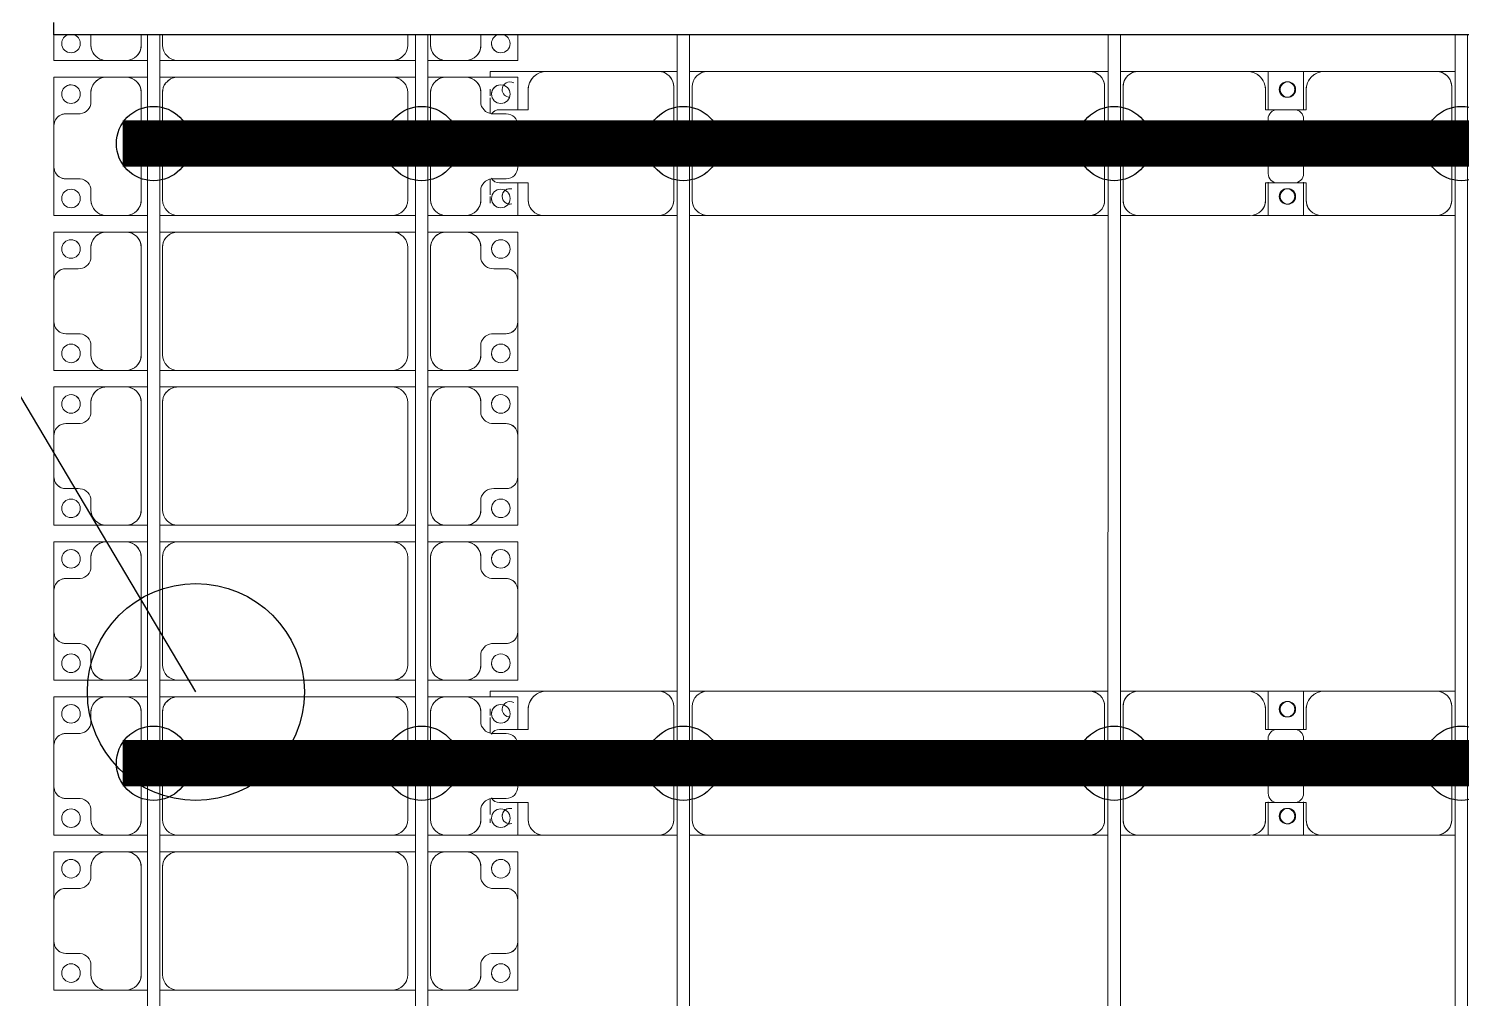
# Model space of a CAD drawing. Header units: millimetres. Extents: x -533732 to -130507, y -117886 to -23954.
# Drawn here: x -526313 to -521690, y -50895 to -47765 of the extents above; entities that cross this region are included whole.
import ezdxf

# ---------------------------------------------------------------- set-up
doc = ezdxf.new("R2010")
doc.units = ezdxf.units.MM
doc.layers.add('A-GENM', color=13, linetype='Continuous', lineweight=9)
doc.layers.add('S-BEAM', color=12, linetype='Continuous', lineweight=9)
for name, color, linetype in [('GC-BICH NEO', 6, 'Continuous'), ('GC-DAY NEO', 5, 'Continuous'), ('GC-HOP 40x60 GIA CUONG', 1, 'Continuous')]:
    doc.layers.add(name, color=color, linetype=linetype)

# ---------------------------------------------------------------- blocks, each defined once
blk = doc.blocks.new('Dầm C52 - Hộp 40x60-19816-BỐ TRÍ KHUNG KẾT CẤU BÈ PIN 06')
at = {"layer": 'S-BEAM', "color": 3, "lineweight": 25}
for p, q in [((-145891.1, -20), (-145891.1, 20)), ((145891.1, -20), (-145891.1, -20))]:
    blk.add_line(p, q, dxfattribs=at)
blk = doc.blocks.new('Dai phao do pin - DẢI PHAO ĐỠ PIN-V114-BỐ TRÍ KHUNG KẾT CẤU BÈ PIN 06')
at = {"layer": 'A-GENM', "color": 7}
for p, q in [((65968.9, 223.4), (66029.7, 223.4)), ((65968.9, 223.4), (66029.7, 223.4)), ((66399.7, 223.4), (66029.7, 223.4)), ((66399.7, 223.4), (66572.2, 223.4)), ((66572.2, 223.4), (66399.7, 223.4)), ((66457.8, 223.4), (66622.9, 223.4)), ((66457.8, 116.2), (66457.8, 223.4)), ((66622.9, 223.4), (66457.8, 223.4)), ((66572.2, 223.4), (66572.2, 116.2)), ((66990.3, 223.4), (66630.3, 223.4)), ((66990.3, 223.4), (67048.9, 223.4)), ((66990.3, 223.4), (67048.9, 223.4)), ((67088.9, 223.4), (67149.7, 223.4)), ((67088.9, 223.4), (67149.7, 223.4)), ((68380.3, 223.4), (67149.7, 223.4)), ((68380.3, 223.4), (68438.9, 223.4)), ((68380.3, 223.4), (68438.9, 223.4)), ((68478.9, 223.4), (68539.7, 223.4)), ((68478.9, 223.4), (68539.7, 223.4)), ((68909.7, 223.4), (68539.7, 223.4)), ((68909.7, 223.4), (69082.2, 223.4)), ((69082.2, 223.4), (68909.7, 223.4)), ((65979.7, 173.4), (65979.7, -191.6)), ((66449.7, 118.2), (66449.7, 173.4)), ((66580.3, 173.4), (66580.3, 118.2)), ((67040.3, -191.6), (67040.3, 173.4)), ((67099.7, 173.4), (67099.7, -191.6)), ((68430.3, -191.6), (68430.3, 173.4)), ((68489.7, 173.4), (68489.7, -191.6)), ((68959.7, 118.2), (68959.7, 173.4)), ((69082.2, 184), (69082.2, 162.5)), ((69082.2, 162.5), (69082.2, 184)), ((69082.2, 156.9), (69082.2, 106.1)), ((69082.2, 106.1), (69082.2, 156.9)), ((66542.2, 118.2), (66449.7, 118.2)), ((66580.3, 118.2), (66487.8, 118.2)), ((69052.2, 118.2), (68959.7, 118.2)), ((66457.8, 88.2), (66457.8, -88.2)), ((66572.2, -88.2), (66572.2, 88.2)), ((66449.7, -181.6), (66449.7, -118.2)), ((66449.7, -118.2), (66542.2, -118.2)), ((66457.8, -241.6), (66457.8, -116.2)), ((66487.8, -118.2), (66580.3, -118.2)), ((66572.2, -116.2), (66572.2, -241.6)), ((66580.3, -118.2), (66580.3, -181.6)), ((68959.7, -181.6), (68959.7, -118.2)), ((68959.7, -118.2), (69052.2, -118.2)), ((69082.2, -106.1), (69082.2, -156.9)), ((69082.2, -156.9), (69082.2, -106.1)), ((69082.2, -162.5), (69082.2, -184)), ((69082.2, -184), (69082.2, -162.5)), ((69082.2, -222.3), (69082.2, -241.6)), ((69082.2, -241.6), (69082.2, -222.3)), ((66029.7, -241.6), (65968.9, -241.6)), ((66029.7, -241.6), (65968.9, -241.6)), ((66029.7, -241.6), (66389.7, -241.6)), ((66572.2, -241.6), (66389.7, -241.6)), ((66389.7, -241.6), (66572.2, -241.6)), ((66640.3, -241.6), (66457.8, -241.6)), ((66457.8, -241.6), (66640.3, -241.6)), ((66640.3, -241.6), (66990.3, -241.6)), ((67048.9, -241.6), (66990.3, -241.6)), ((67048.9, -241.6), (66990.3, -241.6)), ((67149.7, -241.6), (67088.9, -241.6)), ((67149.7, -241.6), (67088.9, -241.6)), ((67149.7, -241.6), (68380.3, -241.6)), ((68438.9, -241.6), (68380.3, -241.6)), ((68438.9, -241.6), (68380.3, -241.6)), ((68539.7, -241.6), (68478.9, -241.6)), ((68539.7, -241.6), (68478.9, -241.6)), ((68539.7, -241.6), (68899.7, -241.6)), ((69082.2, -241.6), (68899.7, -241.6)), ((68899.7, -241.6), (69082.2, -241.6))]:
    blk.add_line(p, q, dxfattribs=at)
for centre, radius, start, end in [((66029.7, 173.4), 50, 90, 180), ((66029.7, 173.4), 50, 107.0755, 180), ((66399.7, 173.4), 50, 0, 90), ((66399.7, 173.4), 50, 0, 75), ((66508.6, 161.8), 25, 0, 180), ((66508.6, 161.8), 25, 0, 165), ((66511.4, 161.8), 25, 360, 180), ((66511.4, 161.8), 25, 90, 180), ((66511.4, 161.8), 25, 15, 75), ((66630.3, 173.4), 50, 90, 180), ((66630.3, 173.4), 50, 105, 180), ((66990.3, 173.4), 50, 0, 90), ((66990.3, 173.4), 50, 0, 75), ((67149.7, 173.4), 50, 90, 180), ((67149.7, 173.4), 50, 150, 180), ((67149.7, 173.4), 50, 90, 120), ((68380.3, 173.4), 50, 0, 90), ((68380.3, 173.4), 50, 15, 90), ((68539.7, 173.4), 50, 90, 180), ((68539.7, 173.4), 50, 105, 180), ((68909.7, 173.4), 50, 0, 90), ((68909.7, 173.4), 50, 0, 75), ((69018.6, 161.8), 25, 360, 105), ((69018.6, 161.8), 25, 0, 105), ((66508.6, 161.8), 25, 180, 360), ((66508.6, 161.8), 25, 195, 255), ((66511.4, 161.8), 25, 180, 360), ((66511.4, 161.8), 25, 180, 255), ((66508.6, 161.8), 25, 285, 360), ((66511.4, 161.8), 25, 285, 345), ((69018.6, 161.8), 25, 255, 360), ((69018.6, 161.8), 25, 270, 360), ((66487.8, 88.2), 30, 90, 180), ((66542.2, 88.2), 30, 0, 90), ((69052.2, 88.2), 30, 30, 90), ((69052.2, 88.2), 30, 30, 60), ((66487.8, -88.2), 30, 180, 270), ((66542.2, -88.2), 30, 270, 0), ((69052.2, -88.2), 30, 270, 330), ((69052.2, -88.2), 30, 300, 330), ((69052.2, -88.2), 30, 300, 315), ((69052.2, -88.2), 30, 300, 315), ((66389.7, -181.6), 60, 270, 360), ((66389.7, -181.6), 60, 300, 0), ((66508.6, -183.2), 25, 0, 180), ((66508.6, -183.2), 25, 180, 0), ((66508.6, -183.2), 25, 195, 0), ((66511.4, -183.2), 25, 0, 180), ((66511.4, -183.2), 25, 60, 180), ((66511.4, -183.2), 25, 180, 0), ((66511.4, -183.2), 25, 180, 270), ((66508.6, -183.2), 25, 0, 150), ((66511.4, -183.2), 25, 15, 30), ((66640.3, -181.6), 60, 180, 270), ((66640.3, -181.6), 60, 180, 240), ((68899.7, -181.6), 60, 270, 360), ((68899.7, -181.6), 60, 300, 0), ((69018.6, -183.2), 25, 240, 360), ((69018.6, -183.2), 25, 240, 360), ((69018.6, -183.2), 25, 0, 90), ((69018.6, -183.2), 25, 0, 90), ((66029.7, -191.6), 50, 180, 270), ((66029.7, -191.6), 50, 180, 252.9269), ((66511.4, -183.2), 25, 285, 345), ((66990.3, -191.6), 50, 270, 360), ((66990.3, -191.6), 50, 285, 360), ((67149.7, -191.6), 50, 180, 270), ((67149.7, -191.6), 50, 180, 210), ((67149.7, -191.6), 50, 225, 255), ((68380.3, -191.6), 50, 270, 360), ((68380.3, -191.6), 50, 330, 345), ((68539.7, -191.6), 50, 180, 270), ((68539.7, -191.6), 50, 180, 255), ((68380.3, -191.6), 50, 270, 300)]:
    blk.add_arc(centre, radius, start, end, dxfattribs=at)
blk = doc.blocks.new('Dai phao do pin - DẢI PHAO ĐỠ PIN-V115-BỐ TRÍ KHUNG KẾT CẤU BÈ PIN 06')
at = {"layer": 'A-GENM', "color": 7}
for p, q in [((65968.9, 223.4), (66029.7, 223.4)), ((65968.9, 223.4), (66029.7, 223.4)), ((66399.7, 223.4), (66029.7, 223.4)), ((66399.7, 223.4), (66572.2, 223.4)), ((66572.2, 223.4), (66399.7, 223.4)), ((66457.8, 223.4), (66622.9, 223.4)), ((66457.8, 116.2), (66457.8, 223.4)), ((66622.9, 223.4), (66457.8, 223.4)), ((66572.2, 223.4), (66572.2, 116.2)), ((66990.3, 223.4), (66630.3, 223.4)), ((66990.3, 223.4), (67048.9, 223.4)), ((66990.3, 223.4), (67048.9, 223.4)), ((67088.9, 223.4), (67149.7, 223.4)), ((67088.9, 223.4), (67149.7, 223.4)), ((68380.3, 223.4), (67149.7, 223.4)), ((68380.3, 223.4), (68438.9, 223.4)), ((68380.3, 223.4), (68438.9, 223.4)), ((68478.9, 223.4), (68539.7, 223.4)), ((68478.9, 223.4), (68539.7, 223.4)), ((68909.7, 223.4), (68539.7, 223.4)), ((68909.7, 223.4), (69082.2, 223.4)), ((69082.2, 223.4), (68909.7, 223.4)), ((65979.7, 173.4), (65979.7, -191.6)), ((66449.7, 118.2), (66449.7, 173.4)), ((66580.3, 173.4), (66580.3, 118.2)), ((67040.3, -191.6), (67040.3, 173.4)), ((67099.7, 173.4), (67099.7, -191.6)), ((68430.3, -191.6), (68430.3, 173.4)), ((68489.7, 173.4), (68489.7, -191.6)), ((68959.7, 118.2), (68959.7, 173.4)), ((69082.2, 184), (69082.2, 170.3)), ((69082.2, 170.3), (69082.2, 184)), ((69082.2, 156.9), (69082.2, 106.1)), ((69082.2, 106.1), (69082.2, 156.9)), ((66542.2, 118.2), (66449.7, 118.2)), ((66580.3, 118.2), (66487.8, 118.2)), ((69052.2, 118.2), (68959.7, 118.2)), ((66457.8, 88.2), (66457.8, -88.2)), ((66572.2, -88.2), (66572.2, 88.2)), ((66449.7, -181.6), (66449.7, -118.2)), ((66449.7, -118.2), (66542.2, -118.2)), ((66457.8, -241.6), (66457.8, -116.2)), ((66487.8, -118.2), (66580.3, -118.2)), ((66572.2, -116.2), (66572.2, -241.6)), ((66580.3, -118.2), (66580.3, -181.6)), ((68959.7, -181.6), (68959.7, -118.2)), ((68959.7, -118.2), (69052.2, -118.2)), ((69082.2, -106.1), (69082.2, -156.9)), ((69082.2, -156.9), (69082.2, -106.1)), ((69082.2, -162.5), (69082.2, -184)), ((69082.2, -184), (69082.2, -162.5)), ((69082.2, -222.3), (69082.2, -241.6)), ((69082.2, -241.6), (69082.2, -222.3)), ((66029.7, -241.6), (65968.9, -241.6)), ((66029.7, -241.6), (65968.9, -241.6)), ((66029.7, -241.6), (66389.7, -241.6)), ((66572.2, -241.6), (66389.7, -241.6)), ((66389.7, -241.6), (66572.2, -241.6)), ((66640.3, -241.6), (66457.8, -241.6)), ((66457.8, -241.6), (66640.3, -241.6)), ((66640.3, -241.6), (66990.3, -241.6)), ((67048.9, -241.6), (66990.3, -241.6)), ((67048.9, -241.6), (66990.3, -241.6)), ((67149.7, -241.6), (67088.9, -241.6)), ((67149.7, -241.6), (67088.9, -241.6)), ((67149.7, -241.6), (68380.3, -241.6)), ((68438.9, -241.6), (68380.3, -241.6)), ((68438.9, -241.6), (68380.3, -241.6)), ((68539.7, -241.6), (68478.9, -241.6)), ((68539.7, -241.6), (68478.9, -241.6)), ((68539.7, -241.6), (68899.7, -241.6)), ((69082.2, -241.6), (68899.7, -241.6)), ((68899.7, -241.6), (69082.2, -241.6))]:
    blk.add_line(p, q, dxfattribs=at)
for centre, radius, start, end in [((66029.7, 173.4), 50, 90, 180), ((66029.7, 173.4), 50, 107.0859, 180), ((66399.7, 173.4), 50, 0, 90), ((66399.7, 173.4), 50, 0, 75), ((66508.6, 161.8), 25, 0, 180), ((66508.6, 161.8), 25, 0, 165), ((66511.4, 161.8), 25, 360, 180), ((66511.4, 161.8), 25, 90, 180), ((66511.4, 161.8), 25, 15, 75), ((66630.3, 173.4), 50, 90, 180), ((66630.3, 173.4), 50, 105, 180), ((66990.3, 173.4), 50, 0, 90), ((66990.3, 173.4), 50, 0, 75), ((67149.7, 173.4), 50, 90, 180), ((67149.7, 173.4), 50, 150, 180), ((67149.7, 173.4), 50, 90, 120), ((68380.3, 173.4), 50, 0, 90), ((68380.3, 173.4), 50, 15, 90), ((68539.7, 173.4), 50, 90, 180), ((68539.7, 173.4), 50, 105, 180), ((68909.7, 173.4), 50, 0, 90), ((68909.7, 173.4), 50, 0, 75), ((69018.6, 161.8), 25, 360, 105), ((69018.6, 161.8), 25, 0, 105), ((66508.6, 161.8), 25, 180, 360), ((66508.6, 161.8), 25, 195, 255), ((66511.4, 161.8), 25, 180, 360), ((66511.4, 161.8), 25, 180, 255), ((66508.6, 161.8), 25, 285, 360), ((66511.4, 161.8), 25, 285, 345), ((69018.6, 161.8), 25, 255, 360), ((69018.6, 161.8), 25, 270, 360), ((66487.8, 88.2), 30, 90, 180), ((66542.2, 88.2), 30, 0, 90), ((69052.2, 88.2), 30, 30, 90), ((69052.2, 88.2), 30, 30, 60), ((66487.8, -88.2), 30, 180, 270), ((66542.2, -88.2), 30, 270, 0), ((69052.2, -88.2), 30, 270, 330), ((69052.2, -88.2), 30, 300, 330), ((69052.2, -88.2), 30, 300, 315), ((69052.2, -88.2), 30, 300, 315), ((66389.7, -181.6), 60, 270, 360), ((66389.7, -181.6), 60, 300, 0), ((66508.6, -183.2), 25, 0, 180), ((66508.6, -183.2), 25, 180, 0), ((66508.6, -183.2), 25, 195, 0), ((66511.4, -183.2), 25, 0, 180), ((66511.4, -183.2), 25, 60, 180), ((66511.4, -183.2), 25, 180, 0), ((66511.4, -183.2), 25, 180, 270), ((66508.6, -183.2), 25, 0, 150), ((66511.4, -183.2), 25, 15, 30), ((66640.3, -181.6), 60, 180, 270), ((66640.3, -181.6), 60, 180, 240), ((68899.7, -181.6), 60, 270, 360), ((68899.7, -181.6), 60, 300, 0), ((69018.6, -183.2), 25, 240, 360), ((69018.6, -183.2), 25, 240, 360), ((69018.6, -183.2), 25, 0, 90), ((69018.6, -183.2), 25, 0, 90), ((66029.7, -191.6), 50, 180, 270), ((66029.7, -191.6), 50, 180, 252.9165), ((66511.4, -183.2), 25, 285, 345), ((66990.3, -191.6), 50, 270, 360), ((66990.3, -191.6), 50, 285, 360), ((67149.7, -191.6), 50, 180, 270), ((67149.7, -191.6), 50, 180, 210), ((67149.7, -191.6), 50, 225, 255), ((68380.3, -191.6), 50, 270, 360), ((68380.3, -191.6), 50, 330, 345), ((68539.7, -191.6), 50, 180, 270), ((68539.7, -191.6), 50, 180, 255), ((68380.3, -191.6), 50, 270, 300)]:
    blk.add_arc(centre, radius, start, end, dxfattribs=at)
blk = doc.blocks.new('Dầm C52 - Dầm C52-19796-BỐ TRÍ KHUNG KẾT CẤU BÈ PIN 06')
at = {"layer": 'S-BEAM', "color": 1}
for p, q in [((17386.7, 20), (23346.7, 20)), ((23346.7, -20), (17386.7, -20))]:
    blk.add_line(p, q, dxfattribs=at)
blk = doc.blocks.new('Dai phaodi lai - DẢI PHAO ĐI LẠI-19048-BỐ TRÍ KHUNG KẾT CẤU BÈ PIN 06')
at = {"layer": 'A-GENM', "color": 7}
for p, q in [((15640, 748.4), (15723.2, 748.4)), ((15723.2, 748.4), (15640, 748.4)), ((15723.2, 748.4), (15723.2, 579.3)), ((15723.2, 579.3), (15723.2, 748.4)), ((15776.8, 748.4), (15881.8, 748.4)), ((15776.8, 579.3), (15776.8, 748.4)), ((15776.8, 748.4), (15776.8, 579.3)), ((15881.8, 748.4), (15776.8, 748.4)), ((16066.9, 748.4), (15933.1, 748.4)), ((16118.2, 748.4), (16223.2, 748.4)), ((16223.2, 748.4), (16118.2, 748.4)), ((16223.2, 748.4), (16223.2, 579.3)), ((16223.2, 579.3), (16223.2, 748.4)), ((16276.8, 748.4), (16433.1, 748.4)), ((16276.8, 579.3), (16276.8, 748.4)), ((16276.8, 748.4), (16276.8, 579.3)), ((16433.1, 748.4), (16276.8, 748.4)), ((16566.9, 748.4), (16433.1, 748.4)), ((16566.9, 748.4), (16723.2, 748.4)), ((16723.2, 748.4), (16566.9, 748.4)), ((16723.2, 748.4), (16723.2, 579.3)), ((16723.2, 579.3), (16723.2, 748.4)), ((16776.8, 748.4), (16933.1, 748.4)), ((16776.8, 579.3), (16776.8, 748.4)), ((16776.8, 748.4), (16776.8, 579.3)), ((16933.1, 748.4), (16776.8, 748.4)), ((17066.9, 748.4), (16933.1, 748.4)), ((17066.9, 748.4), (17223.2, 748.4)), ((17223.2, 748.4), (17066.9, 748.4)), ((17223.2, 748.4), (17223.2, 579.3)), ((17223.2, 579.3), (17223.2, 748.4)), ((17276.8, 748.4), (17433.1, 748.4)), ((17276.8, 579.3), (17276.8, 748.4)), ((17276.8, 748.4), (17276.8, 579.3)), ((17433.1, 748.4), (17276.8, 748.4)), ((17566.9, 748.4), (17433.1, 748.4)), ((17566.9, 748.4), (17723.2, 748.4)), ((17723.2, 748.4), (17566.9, 748.4)), ((17723.2, 748.4), (17723.2, 579.3)), ((17723.2, 579.3), (17723.2, 748.4)), ((17776.8, 748.4), (17881.8, 748.4)), ((17776.8, 579.3), (17776.8, 748.4)), ((17776.8, 748.4), (17776.8, 579.3)), ((17881.8, 748.4), (17776.8, 748.4)), ((18066.9, 748.4), (17933.1, 748.4)), ((18118.2, 748.4), (18223.2, 748.4)), ((18223.2, 748.4), (18118.2, 748.4)), ((18223.2, 748.4), (18223.2, 579.3)), ((18223.2, 579.3), (18223.2, 748.4)), ((18276.8, 748.4), (18433.1, 748.4)), ((18276.8, 579.3), (18276.8, 748.4)), ((18276.8, 748.4), (18276.8, 579.3)), ((18433.1, 748.4), (18276.8, 748.4)), ((18566.9, 748.4), (18433.1, 748.4)), ((18566.9, 748.4), (18723.2, 748.4)), ((18723.2, 748.4), (18566.9, 748.4)), ((18723.2, 748.4), (18723.2, 579.3)), ((18723.2, 579.3), (18723.2, 748.4)), ((15895.1, 710.4), (15895.1, 670.7)), ((16104.9, 670.7), (16104.9, 710.4)), ((16395.1, 710.4), (16395.1, 670.7)), ((16604.9, 670.7), (16604.9, 710.4)), ((16895.1, 710.4), (16895.1, 670.7)), ((17104.9, 670.7), (17104.9, 710.4)), ((17395.1, 710.4), (17395.1, 670.7)), ((17604.9, 670.7), (17604.9, 710.4)), ((17895.1, 710.4), (17895.1, 670.7)), ((18104.9, 670.7), (18104.9, 710.4)), ((18395.1, 710.4), (18395.1, 670.7)), ((18604.9, 670.7), (18604.9, 710.4)), ((15673.2, 629.3), (15640, 629.3)), ((15864.3, 629.3), (15826.8, 629.3)), ((16173.2, 629.3), (16135.7, 629.3)), ((16364.3, 629.3), (16326.8, 629.3)), ((16673.2, 629.3), (16635.7, 629.3)), ((16864.3, 629.3), (16826.8, 629.3)), ((17173.2, 629.3), (17135.7, 629.3)), ((17364.3, 629.3), (17326.8, 629.3)), ((17673.2, 629.3), (17635.7, 629.3)), ((17864.3, 629.3), (17826.8, 629.3)), ((18173.2, 629.3), (18135.7, 629.3)), ((18364.3, 629.3), (18326.8, 629.3)), ((18673.2, 629.3), (18635.7, 629.3)), ((15723.2, 516.7), (15723.2, 579.3)), ((15776.8, 579.3), (15776.8, 516.7)), ((16223.2, 516.7), (16223.2, 579.3)), ((16276.8, 579.3), (16276.8, 516.7)), ((16723.2, 516.7), (16723.2, 579.3)), ((16776.8, 579.3), (16776.8, 516.7)), ((17223.2, 516.7), (17223.2, 579.3)), ((17276.8, 579.3), (17276.8, 516.7)), ((17723.2, 516.7), (17723.2, 579.3)), ((17776.8, 579.3), (17776.8, 516.7)), ((18223.2, 516.7), (18223.2, 579.3)), ((18276.8, 579.3), (18276.8, 516.7)), ((18723.2, 516.7), (18723.2, 579.3)), ((15723.2, 516.7), (15723.2, 458.1)), ((15723.2, 516.7), (15723.2, 458.1)), ((15776.8, 458.1), (15776.8, 516.7)), ((15776.8, 458.1), (15776.8, 516.7)), ((16223.2, 516.7), (16223.2, 458.1)), ((16223.2, 516.7), (16223.2, 458.1)), ((16276.8, 458.1), (16276.8, 516.7)), ((16276.8, 458.1), (16276.8, 516.7)), ((16723.2, 516.7), (16723.2, 458.1)), ((16723.2, 516.7), (16723.2, 458.1)), ((16776.8, 458.1), (16776.8, 516.7)), ((16776.8, 458.1), (16776.8, 516.7)), ((17223.2, 516.7), (17223.2, 458.1)), ((17223.2, 516.7), (17223.2, 458.1)), ((17276.8, 458.1), (17276.8, 516.7)), ((17276.8, 458.1), (17276.8, 516.7)), ((17723.2, 516.7), (17723.2, 458.1)), ((17723.2, 516.7), (17723.2, 458.1)), ((17776.8, 458.1), (17776.8, 516.7)), ((17776.8, 458.1), (17776.8, 516.7)), ((18223.2, 516.7), (18223.2, 458.1)), ((18223.2, 516.7), (18223.2, 458.1)), ((18276.8, 458.1), (18276.8, 516.7)), ((18276.8, 458.1), (18276.8, 516.7)), ((18723.2, 516.7), (18723.2, 458.1)), ((18723.2, 516.7), (18723.2, 458.1)), ((15640, 466.7), (15673.2, 466.7)), ((15826.8, 466.7), (16173.2, 466.7)), ((16326.8, 466.7), (16673.2, 466.7)), ((16826.8, 466.7), (17173.2, 466.7)), ((17326.8, 466.7), (17673.2, 466.7)), ((17826.8, 466.7), (18173.2, 466.7)), ((18326.8, 466.7), (18673.2, 466.7)), ((15723.2, 418.1), (15723.2, 343.3)), ((15723.2, 418.1), (15723.2, 343.3)), ((15776.8, 343.3), (15776.8, 418.1)), ((15776.8, 343.3), (15776.8, 418.1)), ((16223.2, 418.1), (16223.2, 343.3)), ((16223.2, 418.1), (16223.2, 343.3)), ((16276.8, 343.3), (16276.8, 418.1)), ((16276.8, 343.3), (16276.8, 418.1)), ((16723.2, 418.1), (16723.2, 343.3)), ((16723.2, 418.1), (16723.2, 343.3)), ((16776.8, 343.3), (16776.8, 418.1)), ((16776.8, 343.3), (16776.8, 418.1)), ((17223.2, 418.1), (17223.2, 343.3)), ((17223.2, 418.1), (17223.2, 343.3)), ((17276.8, 343.3), (17276.8, 418.1)), ((17276.8, 343.3), (17276.8, 418.1)), ((17723.2, 418.1), (17723.2, 343.3)), ((17723.2, 418.1), (17723.2, 343.3)), ((17776.8, 343.3), (17776.8, 418.1)), ((17776.8, 343.3), (17776.8, 418.1)), ((18223.2, 418.1), (18223.2, 343.3)), ((18223.2, 418.1), (18223.2, 343.3)), ((18276.8, 343.3), (18276.8, 418.1)), ((18276.8, 343.3), (18276.8, 418.1)), ((18723.2, 418.1), (18723.2, 343.3)), ((18723.2, 418.1), (18723.2, 343.3)), ((15673.2, 393.3), (15640, 393.3)), ((16173.2, 393.3), (15826.8, 393.3)), ((16673.2, 393.3), (16326.8, 393.3)), ((17173.2, 393.3), (16826.8, 393.3)), ((17673.2, 393.3), (17326.8, 393.3)), ((18173.2, 393.3), (17826.8, 393.3)), ((18673.2, 393.3), (18326.8, 393.3)), ((15723.2, -348.3), (15723.2, 343.3)), ((15776.8, 343.3), (15776.8, -348.3)), ((16223.2, -348.3), (16223.2, 343.3)), ((16276.8, 343.3), (16276.8, -348.3)), ((16723.2, -348.3), (16723.2, 343.3)), ((16776.8, 343.3), (16776.8, -348.3)), ((17223.2, -348.3), (17223.2, 343.3)), ((17276.8, 343.3), (17276.8, -348.3)), ((17723.2, -348.3), (17723.2, 343.3)), ((17776.8, 343.3), (17776.8, -348.3)), ((18223.2, -348.3), (18223.2, 343.3)), ((18276.8, 343.3), (18276.8, -348.3)), ((18723.2, -348.3), (18723.2, 343.3)), ((15723.2, -348.3), (15723.2, -406.9)), ((15723.2, -348.3), (15723.2, -406.9)), ((15776.8, -406.9), (15776.8, -348.3)), ((15776.8, -406.9), (15776.8, -348.3)), ((16223.2, -348.3), (16223.2, -406.9)), ((16223.2, -348.3), (16223.2, -406.9)), ((16276.8, -406.9), (16276.8, -348.3)), ((16276.8, -406.9), (16276.8, -348.3)), ((16723.2, -348.3), (16723.2, -406.9)), ((16723.2, -348.3), (16723.2, -406.9)), ((16776.8, -406.9), (16776.8, -348.3)), ((16776.8, -406.9), (16776.8, -348.3)), ((17223.2, -348.3), (17223.2, -406.9)), ((17223.2, -348.3), (17223.2, -406.9)), ((17276.8, -406.9), (17276.8, -348.3)), ((17276.8, -406.9), (17276.8, -348.3)), ((17723.2, -348.3), (17723.2, -406.9)), ((17723.2, -348.3), (17723.2, -406.9)), ((17776.8, -406.9), (17776.8, -348.3)), ((17776.8, -406.9), (17776.8, -348.3)), ((18223.2, -348.3), (18223.2, -406.9)), ((18223.2, -348.3), (18223.2, -406.9)), ((18276.8, -406.9), (18276.8, -348.3)), ((18276.8, -406.9), (18276.8, -348.3)), ((18723.2, -348.3), (18723.2, -406.9)), ((18723.2, -348.3), (18723.2, -406.9)), ((15640, -398.3), (15673.2, -398.3)), ((15826.8, -398.3), (16173.2, -398.3)), ((16326.8, -398.3), (16673.2, -398.3)), ((16826.8, -398.3), (17173.2, -398.3)), ((17326.8, -398.3), (17673.2, -398.3)), ((17826.8, -398.3), (18173.2, -398.3)), ((18326.8, -398.3), (18673.2, -398.3)), ((15723.2, -446.9), (15723.2, -516.7)), ((15723.2, -446.9), (15723.2, -516.7)), ((15776.8, -516.7), (15776.8, -446.9)), ((15776.8, -516.7), (15776.8, -446.9)), ((16223.2, -446.9), (16223.2, -516.7)), ((16223.2, -446.9), (16223.2, -516.7)), ((16276.8, -516.7), (16276.8, -446.9)), ((16276.8, -516.7), (16276.8, -446.9)), ((16723.2, -446.9), (16723.2, -516.7)), ((16723.2, -446.9), (16723.2, -516.7)), ((16776.8, -516.7), (16776.8, -446.9)), ((16776.8, -516.7), (16776.8, -446.9)), ((17223.2, -446.9), (17223.2, -516.7)), ((17223.2, -446.9), (17223.2, -516.7)), ((17276.8, -516.7), (17276.8, -446.9)), ((17276.8, -516.7), (17276.8, -446.9)), ((17723.2, -446.9), (17723.2, -516.7)), ((17723.2, -446.9), (17723.2, -516.7)), ((17776.8, -516.7), (17776.8, -446.9)), ((17776.8, -516.7), (17776.8, -446.9)), ((18223.2, -446.9), (18223.2, -516.7)), ((18223.2, -446.9), (18223.2, -516.7)), ((18276.8, -516.7), (18276.8, -446.9)), ((18276.8, -516.7), (18276.8, -446.9)), ((18723.2, -446.9), (18723.2, -516.7)), ((18723.2, -446.9), (18723.2, -516.7)), ((15673.2, -466.7), (15640, -466.7)), ((16173.2, -466.7), (15826.8, -466.7)), ((16673.2, -466.7), (16326.8, -466.7)), ((17173.2, -466.7), (16826.8, -466.7)), ((17673.2, -466.7), (17326.8, -466.7)), ((18173.2, -466.7), (17826.8, -466.7)), ((18673.2, -466.7), (18326.8, -466.7)), ((15723.2, -579.3), (15723.2, -516.7)), ((15776.8, -516.7), (15776.8, -579.3)), ((16223.2, -579.3), (16223.2, -516.7)), ((16276.8, -516.7), (16276.8, -579.3)), ((16723.2, -579.3), (16723.2, -516.7)), ((16776.8, -516.7), (16776.8, -579.3)), ((17223.2, -579.3), (17223.2, -516.7)), ((17276.8, -516.7), (17276.8, -579.3)), ((17723.2, -579.3), (17723.2, -516.7)), ((17776.8, -516.7), (17776.8, -579.3)), ((18223.2, -579.3), (18223.2, -516.7)), ((18276.8, -516.7), (18276.8, -579.3)), ((18723.2, -579.3), (18723.2, -516.7)), ((15723.2, -579.3), (15723.2, -748.4)), ((15723.2, -748.4), (15723.2, -579.3)), ((15776.8, -748.4), (15776.8, -579.3)), ((15776.8, -579.3), (15776.8, -748.4)), ((16223.2, -579.3), (16223.2, -748.4)), ((16223.2, -748.4), (16223.2, -579.3)), ((16276.8, -748.4), (16276.8, -579.3)), ((16276.8, -579.3), (16276.8, -748.4)), ((16723.2, -579.3), (16723.2, -748.4)), ((16723.2, -748.4), (16723.2, -579.3)), ((16776.8, -748.4), (16776.8, -579.3)), ((16776.8, -579.3), (16776.8, -748.4)), ((17223.2, -579.3), (17223.2, -748.4)), ((17223.2, -748.4), (17223.2, -579.3)), ((17276.8, -748.4), (17276.8, -579.3)), ((17276.8, -579.3), (17276.8, -748.4)), ((17723.2, -579.3), (17723.2, -748.4)), ((17723.2, -748.4), (17723.2, -579.3)), ((17776.8, -748.4), (17776.8, -579.3)), ((17776.8, -579.3), (17776.8, -748.4)), ((18223.2, -579.3), (18223.2, -748.4)), ((18223.2, -748.4), (18223.2, -579.3)), ((18276.8, -748.4), (18276.8, -579.3)), ((18276.8, -579.3), (18276.8, -748.4)), ((18723.2, -579.3), (18723.2, -748.4)), ((18723.2, -748.4), (18723.2, -579.3)), ((15640, -629.3), (15673.2, -629.3)), ((15826.8, -629.3), (15864.3, -629.3)), ((16135.7, -629.3), (16173.2, -629.3)), ((16326.8, -629.3), (16364.3, -629.3)), ((16635.7, -629.3), (16673.2, -629.3)), ((16826.8, -629.3), (16864.3, -629.3)), ((17135.7, -629.3), (17173.2, -629.3)), ((17326.8, -629.3), (17364.3, -629.3)), ((17635.7, -629.3), (17673.2, -629.3)), ((17826.8, -629.3), (17864.3, -629.3)), ((18135.7, -629.3), (18173.2, -629.3)), ((18326.8, -629.3), (18364.3, -629.3)), ((18635.7, -629.3), (18673.2, -629.3)), ((15895.1, -670.7), (15895.1, -710.4)), ((16104.9, -710.4), (16104.9, -670.7)), ((16395.1, -670.7), (16395.1, -710.4)), ((16604.9, -710.4), (16604.9, -670.7)), ((16895.1, -670.7), (16895.1, -710.4)), ((17104.9, -710.4), (17104.9, -670.7)), ((17395.1, -670.7), (17395.1, -710.4)), ((17604.9, -710.4), (17604.9, -670.7)), ((17895.1, -670.7), (17895.1, -710.4)), ((18104.9, -710.4), (18104.9, -670.7)), ((18395.1, -670.7), (18395.1, -710.4)), ((18604.9, -710.4), (18604.9, -670.7)), ((15723.2, -748.4), (15640, -748.4)), ((15640, -748.4), (15723.2, -748.4)), ((15933.1, -748.4), (15776.8, -748.4)), ((15776.8, -748.4), (15933.1, -748.4)), ((15933.1, -748.4), (16066.9, -748.4)), ((16223.2, -748.4), (16066.9, -748.4)), ((16066.9, -748.4), (16223.2, -748.4)), ((16433.1, -748.4), (16276.8, -748.4)), ((16276.8, -748.4), (16433.1, -748.4)), ((16433.1, -748.4), (16566.9, -748.4)), ((16723.2, -748.4), (16566.9, -748.4)), ((16566.9, -748.4), (16723.2, -748.4)), ((16933.1, -748.4), (16776.8, -748.4)), ((16776.8, -748.4), (16933.1, -748.4)), ((16933.1, -748.4), (17066.9, -748.4)), ((17223.2, -748.4), (17066.9, -748.4)), ((17066.9, -748.4), (17223.2, -748.4)), ((17433.1, -748.4), (17276.8, -748.4)), ((17276.8, -748.4), (17433.1, -748.4)), ((17433.1, -748.4), (17566.9, -748.4)), ((17723.2, -748.4), (17566.9, -748.4)), ((17566.9, -748.4), (17723.2, -748.4)), ((17933.1, -748.4), (17776.8, -748.4)), ((17776.8, -748.4), (17933.1, -748.4)), ((17933.1, -748.4), (18066.9, -748.4)), ((18223.2, -748.4), (18066.9, -748.4)), ((18066.9, -748.4), (18223.2, -748.4)), ((18433.1, -748.4), (18276.8, -748.4)), ((18276.8, -748.4), (18433.1, -748.4)), ((18433.1, -748.4), (18566.9, -748.4)), ((18723.2, -748.4), (18566.9, -748.4)), ((18566.9, -748.4), (18723.2, -748.4))]:
    blk.add_line(p, q, dxfattribs=at)
for centre, radius, start, end in [((15933.1, 710.4), 38, 90, 180), ((16066.9, 710.4), 38, 360, 90), ((16433.1, 710.4), 38, 90, 180), ((16433.1, 710.4), 38, 90, 180), ((16433.1, 710.4), 38, 120, 180), ((16433.1, 710.4), 38, 120, 180), ((16433.1, 710.4), 38, 90, 105), ((16433.1, 710.4), 38, 90, 105), ((16566.9, 710.4), 38, 0, 90), ((16566.9, 710.4), 38, 75, 90), ((16566.9, 710.4), 38, 0, 90), ((16566.9, 710.4), 38, 75, 90), ((16566.9, 710.4), 38, 0, 60), ((16566.9, 710.4), 38, 0, 60), ((16933.1, 710.4), 38, 90, 180), ((16933.1, 710.4), 38, 90, 180), ((16933.1, 710.4), 38, 120, 180), ((16933.1, 710.4), 38, 120, 180), ((16933.1, 710.4), 38, 90, 105), ((16933.1, 710.4), 38, 90, 105), ((17066.9, 710.4), 38, 0, 90), ((17066.9, 710.4), 38, 75, 90), ((17066.9, 710.4), 38, 0, 90), ((17066.9, 710.4), 38, 75, 90), ((17066.9, 710.4), 38, 0, 60), ((17066.9, 710.4), 38, 0, 60), ((17433.1, 710.4), 38, 90, 180), ((17433.1, 710.4), 38, 90, 180), ((17433.1, 710.4), 38, 120, 180), ((17433.1, 710.4), 38, 120, 180), ((17433.1, 710.4), 38, 90, 105), ((17433.1, 710.4), 38, 90, 105), ((17566.9, 710.4), 38, 0, 90), ((17566.9, 710.4), 38, 75, 90), ((17566.9, 710.4), 38, 0, 90), ((17566.9, 710.4), 38, 75, 90), ((17566.9, 710.4), 38, 0, 60), ((17566.9, 710.4), 38, 0, 60), ((17933.1, 710.4), 38, 90, 180), ((18066.9, 710.4), 38, 0, 90), ((18433.1, 710.4), 38, 90, 180), ((18433.1, 710.4), 38, 90, 180), ((18433.1, 710.4), 38, 120, 180), ((18433.1, 710.4), 38, 120, 180), ((18433.1, 710.4), 38, 90, 105), ((18433.1, 710.4), 38, 90, 105), ((18566.9, 710.4), 38, 360, 90), ((18566.9, 710.4), 38, 75, 90), ((18566.9, 710.4), 38, 360, 90), ((18566.9, 710.4), 38, 75, 90), ((18566.9, 710.4), 38, 360, 60), ((18566.9, 710.4), 38, 360, 60), ((15668.4, 693.3), 30, 90, 165), ((15668.4, 693.3), 30, 90, 165), ((15668.4, 693.3), 30, 270, 90), ((15668.4, 693.3), 30, 0, 90), ((15831.6, 693.3), 30, 90, 270), ((15831.6, 693.3), 30, 90, 180), ((15831.6, 693.3), 30, 270, 90), ((15831.6, 693.3), 30, 270, 90), ((16168.4, 693.3), 30, 90, 270), ((16168.4, 693.3), 30, 90, 270), ((16168.4, 693.3), 30, 270, 90), ((16168.4, 693.3), 30, 0, 90), ((16331.6, 693.3), 30, 90, 270), ((16331.6, 693.3), 30, 90, 180), ((16331.6, 693.3), 30, 270, 90), ((16331.6, 693.3), 30, 270, 90), ((16668.4, 693.3), 30, 90, 270), ((16668.4, 693.3), 30, 90, 270), ((16668.4, 693.3), 30, 270, 90), ((16668.4, 693.3), 30, 0, 90), ((16831.6, 693.3), 30, 90, 270), ((16831.6, 693.3), 30, 90, 180), ((16831.6, 693.3), 30, 270, 90), ((16831.6, 693.3), 30, 270, 90), ((17168.4, 693.3), 30, 90, 270), ((17168.4, 693.3), 30, 90, 270), ((17168.4, 693.3), 30, 270, 90), ((17168.4, 693.3), 30, 0, 90), ((17331.6, 693.3), 30, 90, 270), ((17331.6, 693.3), 30, 90, 180), ((17331.6, 693.3), 30, 270, 90), ((17331.6, 693.3), 30, 270, 90), ((17668.4, 693.3), 30, 90, 270), ((17668.4, 693.3), 30, 90, 270), ((17668.4, 693.3), 30, 270, 90), ((17668.4, 693.3), 30, 0, 90), ((17831.6, 693.3), 30, 90, 270), ((17831.6, 693.3), 30, 90, 180), ((17831.6, 693.3), 30, 270, 90), ((17831.6, 693.3), 30, 270, 90), ((18168.4, 693.3), 30, 90, 270), ((18168.4, 693.3), 30, 90, 270), ((18168.4, 693.3), 30, 270, 90), ((18168.4, 693.3), 30, 0, 90), ((18331.6, 693.3), 30, 90, 270), ((18331.6, 693.3), 30, 90, 180), ((18331.6, 693.3), 30, 270, 90), ((18331.6, 693.3), 30, 270, 90), ((18668.4, 693.3), 30, 90, 270), ((18668.4, 693.3), 30, 90, 270), ((18668.4, 693.3), 30, 270, 90), ((18668.4, 693.3), 30, 0, 90), ((15668.4, 693.3), 30, 195, 270), ((15668.4, 693.3), 30, 195, 270), ((15668.4, 693.3), 30, 270, 345), ((15831.6, 693.3), 30, 195, 270), ((15855.2, 668.2), 40, 283.1885, 3.5081), ((16144.8, 668.2), 40, 176.4919, 256.8115), ((16168.4, 693.3), 30, 270, 345), ((16331.6, 693.3), 30, 195, 270), ((16355.2, 668.2), 40, 283.1885, 3.5081), ((16644.8, 668.2), 40, 176.4919, 256.8115), ((16668.4, 693.3), 30, 270, 345), ((16831.6, 693.3), 30, 195, 270), ((16855.2, 668.2), 40, 283.1885, 3.5081), ((17144.8, 668.2), 40, 176.4919, 256.8115), ((17168.4, 693.3), 30, 270, 345), ((17331.6, 693.3), 30, 195, 270), ((17355.2, 668.2), 40, 283.1885, 3.5081), ((17644.8, 668.2), 40, 176.4919, 256.8115), ((17668.4, 693.3), 30, 270, 345), ((17831.6, 693.3), 30, 195, 270), ((17855.2, 668.2), 40, 283.1885, 3.5081), ((18144.8, 668.2), 40, 176.4919, 256.8115), ((18168.4, 693.3), 30, 270, 273.6933), ((18168.4, 693.3), 30, 285, 345), ((18331.6, 693.3), 30, 195, 270), ((18355.2, 668.2), 40, 283.1885, 3.5081), ((18644.8, 668.2), 40, 176.4919, 256.8115), ((18668.4, 693.3), 30, 270, 345), ((15673.2, 579.3), 50, 360, 90), ((15673.2, 579.3), 50, 15, 90), ((15826.8, 579.3), 50, 90, 180), ((15826.8, 579.3), 50, 90, 165), ((16173.2, 579.3), 50, 0, 90), ((16173.2, 579.3), 50, 15, 90), ((16326.8, 579.3), 50, 90, 180), ((16326.8, 579.3), 50, 90, 165), ((16673.2, 579.3), 50, 360, 90), ((16673.2, 579.3), 50, 15, 90), ((16826.8, 579.3), 50, 90, 180), ((16826.8, 579.3), 50, 90, 165), ((17173.2, 579.3), 50, 0, 90), ((17173.2, 579.3), 50, 15, 90), ((17326.8, 579.3), 50, 90, 180), ((17326.8, 579.3), 50, 90, 165), ((17673.2, 579.3), 50, 0, 90), ((17673.2, 579.3), 50, 15, 90), ((17826.8, 579.3), 50, 90, 180), ((17826.8, 579.3), 50, 90, 165), ((18173.2, 579.3), 50, 360, 90), ((18173.2, 579.3), 50, 15, 90), ((18326.8, 579.3), 50, 90, 180), ((18326.8, 579.3), 50, 90, 165), ((18673.2, 579.3), 50, 0, 90), ((18673.2, 579.3), 50, 15, 90), ((15673.2, 516.7), 50, 270, 360), ((15826.8, 516.7), 50, 180, 270), ((16173.2, 516.7), 50, 270, 0), ((16326.8, 516.7), 50, 180, 270), ((16673.2, 516.7), 50, 270, 0), ((16826.8, 516.7), 50, 180, 270), ((17173.2, 516.7), 50, 270, 0), ((17326.8, 516.7), 50, 180, 270), ((17673.2, 516.7), 50, 270, 0), ((17826.8, 516.7), 50, 180, 270), ((18173.2, 516.7), 50, 270, 0), ((18326.8, 516.7), 50, 180, 270), ((18673.2, 516.7), 50, 270, 0), ((15673.2, 516.7), 50, 270, 345), ((15826.8, 516.7), 50, 195, 270), ((16173.2, 516.7), 50, 270, 345), ((16326.8, 516.7), 50, 195, 270), ((16673.2, 516.7), 50, 270, 345), ((16826.8, 516.7), 50, 195, 270), ((17173.2, 516.7), 50, 270, 345), ((17326.8, 516.7), 50, 195, 270), ((17673.2, 516.7), 50, 270, 345), ((17826.8, 516.7), 50, 195, 270), ((18173.2, 516.7), 50, 270, 345), ((18326.8, 516.7), 50, 195, 270), ((18673.2, 516.7), 50, 270, 345), ((15673.2, 343.3), 50, 0, 90), ((15673.2, 343.3), 50, 360, 75), ((15826.8, 343.3), 50, 90, 180), ((15826.8, 343.3), 50, 105, 135), ((16173.2, 343.3), 50, 360, 90), ((16173.2, 343.3), 50, 360, 75), ((16326.8, 343.3), 50, 90, 180), ((16326.8, 343.3), 50, 105, 135), ((16673.2, 343.3), 50, 360, 90), ((16673.2, 343.3), 50, 360, 75), ((16826.8, 343.3), 50, 90, 180), ((16826.8, 343.3), 50, 105, 135), ((17173.2, 343.3), 50, 360, 90), ((17173.2, 343.3), 50, 360, 75), ((17326.8, 343.3), 50, 90, 180), ((17326.8, 343.3), 50, 120, 135), ((17673.2, 343.3), 50, 360, 90), ((17673.2, 343.3), 50, 360, 75), ((17826.8, 343.3), 50, 90, 180), ((17826.8, 343.3), 50, 105, 135), ((18173.2, 343.3), 50, 0, 90), ((18173.2, 343.3), 50, 360, 75), ((18326.8, 343.3), 50, 90, 180), ((18326.8, 343.3), 50, 105, 135), ((18673.2, 343.3), 50, 0, 90), ((18673.2, 343.3), 50, 360, 75), ((15826.8, 343.3), 50, 150, 180), ((16326.8, 343.3), 50, 150, 180), ((16826.8, 343.3), 50, 150, 180), ((17326.8, 343.3), 50, 150, 180), ((17826.8, 343.3), 50, 150, 180), ((18326.8, 343.3), 50, 150, 180), ((15673.2, -348.3), 50, 270, 0), ((15673.2, -348.3), 50, 270, 0), ((15826.8, -348.3), 50, 180, 270), ((15826.8, -348.3), 50, 195, 270), ((16173.2, -348.3), 50, 270, 0), ((16173.2, -348.3), 50, 270, 360), ((16326.8, -348.3), 50, 180, 270), ((16326.8, -348.3), 50, 195, 270), ((16673.2, -348.3), 50, 270, 360), ((16673.2, -348.3), 50, 270, 360), ((16826.8, -348.3), 50, 180, 270), ((16826.8, -348.3), 50, 195, 270), ((17173.2, -348.3), 50, 270, 0), ((17173.2, -348.3), 50, 270, 0), ((17326.8, -348.3), 50, 180, 270), ((17326.8, -348.3), 50, 195, 270), ((17673.2, -348.3), 50, 270, 360), ((17673.2, -348.3), 50, 270, 360), ((17826.8, -348.3), 50, 180, 270), ((17826.8, -348.3), 50, 195, 270), ((18173.2, -348.3), 50, 270, 0), ((18173.2, -348.3), 50, 270, 0), ((18326.8, -348.3), 50, 180, 270), ((18326.8, -348.3), 50, 195, 270), ((18673.2, -348.3), 50, 270, 0), ((18673.2, -348.3), 50, 270, 0), ((15673.2, -516.7), 50, 0, 90), ((15673.2, -516.7), 50, 15, 90), ((15826.8, -516.7), 50, 90, 180), ((15826.8, -516.7), 50, 90, 165), ((16173.2, -516.7), 50, 360, 90), ((16173.2, -516.7), 50, 15, 90), ((16326.8, -516.7), 50, 90, 180), ((16326.8, -516.7), 50, 90, 165), ((16673.2, -516.7), 50, 0, 90), ((16673.2, -516.7), 50, 15, 90), ((16826.8, -516.7), 50, 90, 180), ((16826.8, -516.7), 50, 90, 165), ((17173.2, -516.7), 50, 360, 90), ((17173.2, -516.7), 50, 15, 90), ((17326.8, -516.7), 50, 90, 180), ((17326.8, -516.7), 50, 90, 165), ((17673.2, -516.7), 50, 0, 90), ((17673.2, -516.7), 50, 15, 90), ((17826.8, -516.7), 50, 90, 180), ((17826.8, -516.7), 50, 90, 165), ((18173.2, -516.7), 50, 360, 90), ((18173.2, -516.7), 50, 15, 90), ((18326.8, -516.7), 50, 90, 180), ((18326.8, -516.7), 50, 90, 165), ((18673.2, -516.7), 50, 360, 90), ((18673.2, -516.7), 50, 15, 90), ((15673.2, -579.3), 50, 270, 0), ((15673.2, -579.3), 50, 270, 345), ((15826.8, -579.3), 50, 180, 270), ((15826.8, -579.3), 50, 195, 270), ((16173.2, -579.3), 50, 270, 0), ((16173.2, -579.3), 50, 270, 345), ((16326.8, -579.3), 50, 180, 270), ((16326.8, -579.3), 50, 195, 270), ((16673.2, -579.3), 50, 270, 360), ((16673.2, -579.3), 50, 270, 345), ((16826.8, -579.3), 50, 180, 270), ((16826.8, -579.3), 50, 195, 270), ((17173.2, -579.3), 50, 270, 0), ((17173.2, -579.3), 50, 270, 345), ((17326.8, -579.3), 50, 180, 270), ((17326.8, -579.3), 50, 195, 270), ((17673.2, -579.3), 50, 270, 0), ((17673.2, -579.3), 50, 270, 345), ((17826.8, -579.3), 50, 180, 270), ((17826.8, -579.3), 50, 195, 270), ((18173.2, -579.3), 50, 270, 0), ((18173.2, -579.3), 50, 270, 345), ((18326.8, -579.3), 50, 180, 270), ((18326.8, -579.3), 50, 195, 270), ((18673.2, -579.3), 50, 270, 0), ((18673.2, -579.3), 50, 270, 345), ((15855.2, -668.2), 40, 356.4919, 76.8115), ((16144.8, -668.2), 40, 103.1885, 183.5081), ((16355.2, -668.2), 40, 356.4919, 76.8115), ((16644.8, -668.2), 40, 103.1885, 183.5081), ((16855.2, -668.2), 40, 356.4919, 76.8115), ((17144.8, -668.2), 40, 103.1885, 183.5081), ((17355.2, -668.2), 40, 356.4919, 76.8115), ((17644.8, -668.2), 40, 103.1885, 183.5081), ((17855.2, -668.2), 40, 356.4919, 76.8115), ((18144.8, -668.2), 40, 103.1885, 183.5081), ((18355.2, -668.2), 40, 356.4919, 76.8115), ((18644.8, -668.2), 40, 103.1885, 183.5081), ((15668.4, -693.3), 30, 90, 165), ((15668.4, -693.3), 30, 90, 165), ((15668.4, -693.3), 30, 270, 90), ((15668.4, -693.3), 30, 15, 90), ((15668.4, -693.3), 30, 270, 360), ((15831.6, -693.3), 30, 90, 270), ((15831.6, -693.3), 30, 180, 270), ((15831.6, -693.3), 30, 90, 165), ((15831.6, -693.3), 30, 270, 90), ((15831.6, -693.3), 30, 270, 90), ((16168.4, -693.3), 30, 90, 270), ((16168.4, -693.3), 30, 90, 270), ((16168.4, -693.3), 30, 270, 90), ((16168.4, -693.3), 30, 15, 90), ((16168.4, -693.3), 30, 270, 360), ((16331.6, -693.3), 30, 90, 270), ((16331.6, -693.3), 30, 180, 270), ((16331.6, -693.3), 30, 90, 165), ((16331.6, -693.3), 30, 270, 90), ((16331.6, -693.3), 30, 270, 90), ((16668.4, -693.3), 30, 90, 270), ((16668.4, -693.3), 30, 90, 270), ((16668.4, -693.3), 30, 270, 90), ((16668.4, -693.3), 30, 15, 90), ((16668.4, -693.3), 30, 270, 360), ((16831.6, -693.3), 30, 90, 270), ((16831.6, -693.3), 30, 180, 270), ((16831.6, -693.3), 30, 90, 165), ((16831.6, -693.3), 30, 270, 90), ((16831.6, -693.3), 30, 270, 90), ((17168.4, -693.3), 30, 90, 270), ((17168.4, -693.3), 30, 90, 270), ((17168.4, -693.3), 30, 270, 90), ((17168.4, -693.3), 30, 15, 90), ((17168.4, -693.3), 30, 270, 360), ((17331.6, -693.3), 30, 90, 270), ((17331.6, -693.3), 30, 180, 270), ((17331.6, -693.3), 30, 90, 165), ((17331.6, -693.3), 30, 270, 90), ((17331.6, -693.3), 30, 270, 90), ((17668.4, -693.3), 30, 90, 270), ((17668.4, -693.3), 30, 90, 270), ((17668.4, -693.3), 30, 270, 90), ((17668.4, -693.3), 30, 15, 90), ((17668.4, -693.3), 30, 270, 360), ((17831.6, -693.3), 30, 90, 270), ((17831.6, -693.3), 30, 180, 270), ((17831.6, -693.3), 30, 90, 165), ((17831.6, -693.3), 30, 270, 90), ((17831.6, -693.3), 30, 270, 90), ((18168.4, -693.3), 30, 90, 270), ((18168.4, -693.3), 30, 90, 270), ((18168.4, -693.3), 30, 270, 90), ((18168.4, -693.3), 30, 86.2959, 90), ((18168.4, -693.3), 30, 270, 360), ((18168.4, -693.3), 30, 15, 75), ((18331.6, -693.3), 30, 90, 270), ((18331.6, -693.3), 30, 180, 270), ((18331.6, -693.3), 30, 90, 165), ((18331.6, -693.3), 30, 270, 90), ((18331.6, -693.3), 30, 270, 90), ((18668.4, -693.3), 30, 90, 270), ((18668.4, -693.3), 30, 90, 270), ((18668.4, -693.3), 30, 270, 90), ((18668.4, -693.3), 30, 15, 90), ((18668.4, -693.3), 30, 270, 360), ((15668.4, -693.3), 30, 195, 270), ((15668.4, -693.3), 30, 195, 270), ((15933.1, -710.4), 38, 180, 270), ((15933.1, -710.4), 38, 180, 240), ((15933.1, -710.4), 38, 180, 270), ((15933.1, -710.4), 38, 180, 240), ((16066.9, -710.4), 38, 270, 0), ((16066.9, -710.4), 38, 270, 360), ((16066.9, -710.4), 38, 300, 0), ((16066.9, -710.4), 38, 300, 360), ((16433.1, -710.4), 38, 180, 270), ((16433.1, -710.4), 38, 180, 240), ((16433.1, -710.4), 38, 180, 270), ((16433.1, -710.4), 38, 180, 240), ((16566.9, -710.4), 38, 270, 0), ((16566.9, -710.4), 38, 270, 360), ((16566.9, -710.4), 38, 300, 0), ((16566.9, -710.4), 38, 300, 360), ((16933.1, -710.4), 38, 180, 270), ((16933.1, -710.4), 38, 180, 240), ((16933.1, -710.4), 38, 180, 270), ((16933.1, -710.4), 38, 180, 240), ((17066.9, -710.4), 38, 270, 360), ((17066.9, -710.4), 38, 270, 360), ((17066.9, -710.4), 38, 300, 360), ((17066.9, -710.4), 38, 300, 360), ((17433.1, -710.4), 38, 180, 270), ((17433.1, -710.4), 38, 180, 240), ((17433.1, -710.4), 38, 180, 270), ((17433.1, -710.4), 38, 180, 240), ((17566.9, -710.4), 38, 270, 360), ((17566.9, -710.4), 38, 270, 360), ((17566.9, -710.4), 38, 300, 360), ((17566.9, -710.4), 38, 300, 360), ((17933.1, -710.4), 38, 180, 270), ((17933.1, -710.4), 38, 180, 240), ((17933.1, -710.4), 38, 180, 270), ((17933.1, -710.4), 38, 180, 240), ((18066.9, -710.4), 38, 270, 0), ((18066.9, -710.4), 38, 270, 360), ((18066.9, -710.4), 38, 300, 0), ((18066.9, -710.4), 38, 300, 360), ((18433.1, -710.4), 38, 180, 270), ((18433.1, -710.4), 38, 180, 240), ((18433.1, -710.4), 38, 180, 270), ((18433.1, -710.4), 38, 180, 240), ((18566.9, -710.4), 38, 270, 0), ((18566.9, -710.4), 38, 270, 360), ((18566.9, -710.4), 38, 300, 0), ((18566.9, -710.4), 38, 300, 360), ((15933.1, -710.4), 38, 255, 270), ((15933.1, -710.4), 38, 255, 270), ((16066.9, -710.4), 38, 270, 285), ((16066.9, -710.4), 38, 270, 285), ((16433.1, -710.4), 38, 255, 270), ((16433.1, -710.4), 38, 255, 270), ((16566.9, -710.4), 38, 270, 285), ((16566.9, -710.4), 38, 270, 285), ((16933.1, -710.4), 38, 255, 270), ((16933.1, -710.4), 38, 255, 270), ((17066.9, -710.4), 38, 270, 285), ((17066.9, -710.4), 38, 270, 285), ((17433.1, -710.4), 38, 255, 270), ((17433.1, -710.4), 38, 255, 270), ((17566.9, -710.4), 38, 270, 285), ((17566.9, -710.4), 38, 270, 285), ((17933.1, -710.4), 38, 255, 270), ((17933.1, -710.4), 38, 255, 270), ((18066.9, -710.4), 38, 270, 285), ((18066.9, -710.4), 38, 270, 285), ((18433.1, -710.4), 38, 255, 270), ((18433.1, -710.4), 38, 255, 270), ((18566.9, -710.4), 38, 270, 285), ((18566.9, -710.4), 38, 270, 285)]:
    blk.add_arc(centre, radius, start, end, dxfattribs=at)
blk = doc.blocks.new('HOBANMONG_BEPIN 6_rvt-1-BỐ TRÍ KHUNG KẾT CẤU BÈ PIN 06')
at = {"layer": 'A-GENM', "color": 3, "lineweight": 25}
for name, p, rotation in [('Dai phaodi lai - DẢI PHAO ĐI LẠI-19048-BỐ TRÍ KHUNG KẾT CẤU BÈ PIN 06', (-525482.5, -32144.9), 269.9997586098934), ('Dai phao do pin - DẢI PHAO ĐỠ PIN-V114-BỐ TRÍ KHUNG KẾT CẤU BÈ PIN 06', (-455741.3, -48145.2), 179.9997586099391), ('Dai phao do pin - DẢI PHAO ĐỠ PIN-V115-BỐ TRÍ KHUNG KẾT CẤU BÈ PIN 06', (-455741.3, -50145.2), 179.9997586099391)]:
    blk.add_blockref(name, p, dxfattribs=dict(at, rotation=rotation))
at = {"layer": 'S-BEAM', "color": 3, "lineweight": 25}
for name, p, rotation in [('Dầm C52 - Dầm C52-19796-BỐ TRÍ KHUNG KẾT CẤU BÈ PIN 06', (-525909.5, -71131.6), 89.99975860989407), ('Dầm C52 - Dầm C52-19796-BỐ TRÍ KHUNG KẾT CẤU BÈ PIN 06', (-525044.5, -71131.6), 89.99975860989407), ('Dầm C52 - Dầm C52-19796-BỐ TRÍ KHUNG KẾT CẤU BÈ PIN 06', (-524200.3, -71131.6), 89.99975860989407), ('Dầm C52 - Dầm C52-19796-BỐ TRÍ KHUNG KẾT CẤU BÈ PIN 06', (-522810.3, -71131.6), 89.99975860989407), ('Dầm C52 - Dầm C52-19796-BỐ TRÍ KHUNG KẾT CẤU BÈ PIN 06', (-521690.3, -71131.6), 89.99975860989407), ('Dầm C52 - Hộp 40x60-19816-BỐ TRÍ KHUNG KẾT CẤU BÈ PIN 06', (-380339.8, -47765.5), 359.9997586099392)]:
    blk.add_blockref(name, p, dxfattribs=dict(at, rotation=rotation))

msp = doc.modelspace()

# ---------------------------------------------------------------- linework, layer by layer
at = {"layer": 'GC-BICH NEO'}
msp.add_circle((-525773.1, -49906.1), 350, dxfattribs=at)
at = {"layer": 'GC-DAY NEO'}
msp.add_line((-525773.1, -49906.1), (-529856.4, -43026.7), dxfattribs=at)
at = {"layer": 'GC-HOP 40x60 GIA CUONG', "const_width": 150}
for points in [[(-526009.5, -48136), (-511009.5, -48136)], [(-526009.5, -50136), (-511009.5, -50136)]]:
    msp.add_lwpolyline(points, dxfattribs=at)
at = {"layer": 'GC-HOP 40x60 GIA CUONG'}
for centre in [(-525909.5, -48136), (-525044.5, -48136), (-524200.3, -48136), (-522810.3, -48136), (-521690.3, -48136), (-525909.5, -50136), (-525044.5, -50136), (-524200.3, -50136), (-522810.3, -50136), (-521690.3, -50136)]:
    msp.add_circle(centre, 120, dxfattribs=at)

# ---------------------------------------------------------------- block references
at = {"lineweight": 5}
msp.add_blockref('HOBANMONG_BEPIN 6_rvt-1-BỐ TRÍ KHUNG KẾT CẤU BÈ PIN 06', (0, 0), dxfattribs=at)

doc.saveas('drawing.dxf')
